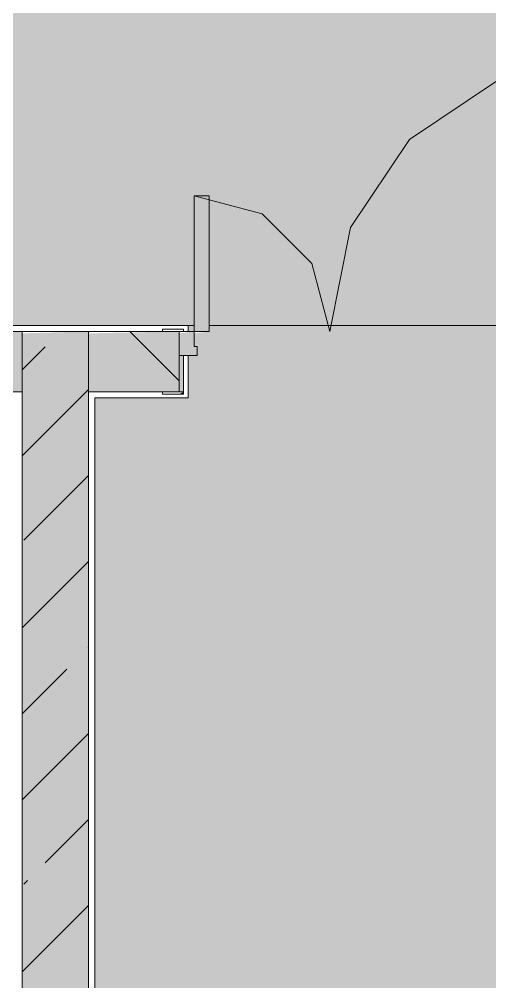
# Model space of a CAD drawing. Header units: millimetres. Extents: x -3817 to 677485, y -22715 to 103890.
# Drawn here: x -305.39 to -293.11, y -19537.39 to -19512.26 of the extents above; entities that cross this region are included whole.
import ezdxf

# ---------------------------------------------------------------- set-up
doc = ezdxf.new("R2010")
doc.units = ezdxf.units.MM
doc.layers.add('PDF _Геометрия', color=7, linetype='Continuous', true_color=0x1d1d1d)
doc.layers.add('PDF _Сплошная заливка', color=7, linetype='Continuous', true_color=0xffffff)

msp = doc.modelspace()

# ---------------------------------------------------------------- hatches: boundary and pattern name
at = {"layer": 'PDF _Сплошная заливка', "transparency": 33554559}
for points in [[(-280.507, -19521.149), (-273.538, -19521.149), (-273.538, -19520.348), (-273.42, -19520.348), (-273.42, -19520.254), (-194.604, -19520.254), (-194.604, -19518.64), (-193.344, -19518.64), (-193.344, -19518.364), (-193.108, -19518.443), (-192.715, -19518.364), (-192.748, -19507.813), (-193.344, -19507.813), (-193.344, -19507.617), (-194.604, -19507.617), (-194.604, -19506.002), (-201.139, -19506.002), (-201.139, -19498.522), (-278.944, -19498.522), (-280.349, -19500.956), (-280.622, -19500.799), (-279.308, -19498.522), (-363.102, -19498.522), (-363.102, -19503.089), (-363.417, -19503.089), (-363.417, -19498.522), (-371.527, -19498.522), (-371.527, -19514.585), (-354.921, -19514.585), (-354.921, -19520.254), (-332.434, -19520.254), (-332.434, -19516.602), (-332.119, -19516.602), (-332.119, -19520.254), (-321.962, -19520.254), (-321.962, -19513.217), (-321.647, -19513.217), (-321.647, -19520.254), (-300.821, -19520.254), (-300.821, -19516.868), (-300.427, -19516.868), (-300.427, -19520.254), (-290.585, -19520.254), (-290.585, -19513.325), (-290.191, -19513.325), (-290.191, -19520.254), (-280.9, -19520.254), (-280.9, -19520.348), (-280.782, -19520.411), (-280.782, -19521.149)], [(-303.577, -19584.976), (-303.577, -19520.411), (-305.309, -19520.461), (-305.309, -19584.976), (-303.734, -19584.976)]]:
    msp.add_hatch(color=256, dxfattribs=at).paths.add_polyline_path(points)
at = {"layer": 'PDF _Сплошная заливка', "true_color": 0xe2e2e2, "transparency": 33554559}
msp.add_hatch(color=254, dxfattribs=at).paths.add_polyline_path([(-300.821, -19520.411), (-300.427, -19520.411), (-300.427, -19516.868), (-300.821, -19516.868), (-300.821, -19520.254)])
at = {"layer": 'PDF _Сплошная заливка', "transparency": 33554559}
h = msp.add_hatch(color=256, dxfattribs=at)
h.paths.add_polyline_path([(-289.014, -19583.559), (-285.467, -19583.559), (-285.467, -19574.898), (-292.396, -19574.898), (-292.396, -19574.504), (-285.467, -19574.504), (-285.467, -19564.662), (-288.853, -19564.662), (-288.853, -19564.268), (-285.467, -19564.268), (-285.467, -19522.144), (-289.562, -19522.144), (-289.563, -19522.049), (-289.916, -19521.986), (-289.916, -19521.041), (-290.27, -19521.041), (-290.191, -19520.805), (-290.191, -19520.411), (-290.585, -19520.411), (-290.585, -19520.254), (-300.427, -19520.254), (-300.427, -19520.411), (-300.821, -19520.461), (-300.821, -19521.041), (-300.978, -19521.041), (-300.978, -19522.144), (-303.419, -19522.144), (-303.388, -19583.559), (-290.63, -19583.559)], flags=0)
h.paths.add_polyline_path([(-289.916, -19520.411), (-289.916, -19520.348), (-289.562, -19520.348), (-289.562, -19520.254), (-290.191, -19520.254), (-290.191, -19520.411)], flags=0)
h.paths.add_polyline_path([(-300.978, -19520.411), (-300.821, -19520.411), (-300.821, -19520.254), (-300.978, -19520.254)], flags=0)
h = msp.add_hatch(color=256, dxfattribs=at)
h.paths.add_polyline_path([(-305.467, -19521.986), (-305.309, -19521.986), (-305.309, -19520.411), (-321.332, -19520.461), (-321.332, -19521.986), (-316.655, -19521.986)], flags=0)
h.paths.add_polyline_path([(-333.019, -19521.986), (-332.749, -19521.986), (-332.749, -19520.411), (-348.772, -19520.461), (-348.772, -19521.986), (-345.78, -19521.986)], flags=0)
h.paths.add_polyline_path([(-428.848, -19521.986), (-420.62, -19521.986), (-420.62, -19520.411), (-429.281, -19520.461), (-429.281, -19521.986), (-429.084, -19521.986)], flags=0)
h.paths.add_polyline_path([(-412.746, -19521.986), (-407.038, -19521.986), (-407.038, -19520.411), (-412.746, -19520.461)], flags=0)
h.paths.add_polyline_path([(-440.304, -19521.986), (-440.304, -19520.411), (-443.257, -19520.461), (-443.257, -19521.986), (-440.501, -19521.986)], flags=0)
h = msp.add_hatch(color=256, dxfattribs=at)
h.paths.add_polyline_path([(-202.103, -19521.986), (-194.447, -19521.986), (-194.447, -19520.411), (-209.249, -19520.411), (-209.249, -19521.986), (-209.092, -19521.986)], flags=0)
h.paths.add_polyline_path([(-301.215, -19521.986), (-301.215, -19520.411), (-303.577, -19520.461), (-303.577, -19521.986), (-301.648, -19521.986)], flags=0)
h.paths.add_polyline_path([(-285.31, -19521.986), (-281.097, -19521.986), (-281.097, -19520.411), (-289.798, -19520.461), (-289.798, -19521.986), (-285.467, -19521.986)], flags=0)
h.paths.add_polyline_path([(-273.224, -19521.986), (-267.515, -19521.986), (-267.561, -19520.411), (-273.224, -19520.461)], flags=0)
at = {"layer": 'PDF _Сплошная заливка', "true_color": 0xe2e2e2, "transparency": 33554559}
h = msp.add_hatch(color=254, dxfattribs=at)
h.paths.add_polyline_path([(-301.002, -19521.041), (-300.742, -19521.041), (-300.821, -19520.805), (-300.821, -19520.411), (-301.215, -19520.461), (-301.215, -19521.041)], flags=0)
h.paths.add_polyline_path([(-289.798, -19521.041), (-289.798, -19520.411), (-290.191, -19520.461), (-290.191, -19521.041)], flags=0)

# ---------------------------------------------------------------- linework, layer by layer
at = {"layer": 'PDF _Геометрия', "color": 253, "lineweight": 9, "true_color": 0xaaaaaa}
for points in [[(-290.191, -19513.325), (-292.903, -19513.864), (-295.202, -19515.401), (-296.738, -19517.7), (-297.278, -19520.411), (-297.753, -19518.64), (-299.049, -19517.343), (-300.821, -19516.868)], [(-321.34, -19520.854), (-321.34, -19520.254), (-321.647, -19520.254), (-300.821, -19520.254), (-300.978, -19520.254), (-300.978, -19520.411)], [(-300.978, -19521.041), (-300.978, -19522.144), (-303.419, -19522.144), (-303.419, -19583.559)]]:
    msp.add_lwpolyline(points, dxfattribs=at)
for points in [[(-300.821, -19516.868), (-300.821, -19520.411), (-300.427, -19520.411), (-300.427, -19516.868)], [(-290.585, -19520.254), (-300.427, -19520.254)], [(-301.097, -19520.411), (-301.097, -19520.348), (-301.648, -19520.348), (-301.648, -19520.411)], [(-300.821, -19520.411), (-301.215, -19520.411), (-301.215, -19521.041), (-300.742, -19521.041), (-300.742, -19520.805), (-300.821, -19520.805)], [(-301.097, -19521.986), (-301.097, -19521.041), (-301.215, -19521.041), (-301.215, -19521.986)], [(-301.097, -19522.049), (-301.097, -19521.986), (-301.648, -19521.986), (-301.648, -19522.049)]]:
    msp.add_lwpolyline(points, close=True, dxfattribs=at)
at = {"layer": 'PDF _Геометрия', "color": 7, "lineweight": 9}
msp.add_lwpolyline([(-305.309, -19520.411), (-321.332, -19520.411), (-321.332, -19521.986), (-305.309, -19521.986)], close=True, dxfattribs=at)
for points in [[(-301.648, -19520.411), (-303.577, -19520.411), (-305.309, -19520.411), (-303.577, -19520.411), (-303.577, -19521.986), (-303.577, -19583.559)], [(-301.215, -19521.696), (-302.499, -19520.411)], [(-301.215, -19521.986), (-301.215, -19520.461)], [(-305.309, -19521.409), (-304.708, -19520.809)], [(-301.648, -19521.986), (-303.577, -19521.986), (-303.577, -19584.976), (-303.734, -19584.976), (-305.309, -19584.976), (-305.309, -19602.692), (-345.937, -19602.692), (-345.937, -19600.527), (-345.937, -19600.035), (-345.937, -19599.936), (-348.496, -19599.936), (-348.989, -19599.936), (-349.087, -19599.936), (-349.087, -19603.086), (-354.914, -19603.086), (-354.914, -19604.66), (-338.772, -19604.66), (-320.663, -19604.66)], [(-305.309, -19523.654), (-303.577, -19521.922)], [(-305.309, -19602.692), (-303.734, -19602.692), (-303.734, -19584.976), (-305.309, -19584.976), (-305.309, -19521.986), (-305.309, -19584.976)], [(-305.269, -19525.86), (-303.577, -19524.167)], [(-305.309, -19528.144), (-303.577, -19526.412)], [(-303.586, -19528.666), (-303.577, -19528.657)], [(-305.309, -19530.389), (-304.147, -19529.227)], [(-305.309, -19532.634), (-303.577, -19530.902)], [(-304.708, -19534.278), (-303.577, -19533.147)], [(-305.269, -19534.84), (-305.176, -19534.746)], [(-305.309, -19537.124), (-303.577, -19535.392)]]:
    msp.add_lwpolyline(points, dxfattribs=at)
at = {"layer": 'PDF _Сплошная заливка', "color": 254, "lineweight": 60, "true_color": 0xe2e2e2, "transparency": 33554559}
for points in [[(-301.215, -19521.986), (-301.097, -19521.986), (-301.215, -19521.041), (-301.097, -19521.041)], [(-301.097, -19522.049), (-301.097, -19521.986), (-301.215, -19522.049)]]:
    msp.add_solid(points, dxfattribs=at)

doc.saveas('drawing.dxf')
